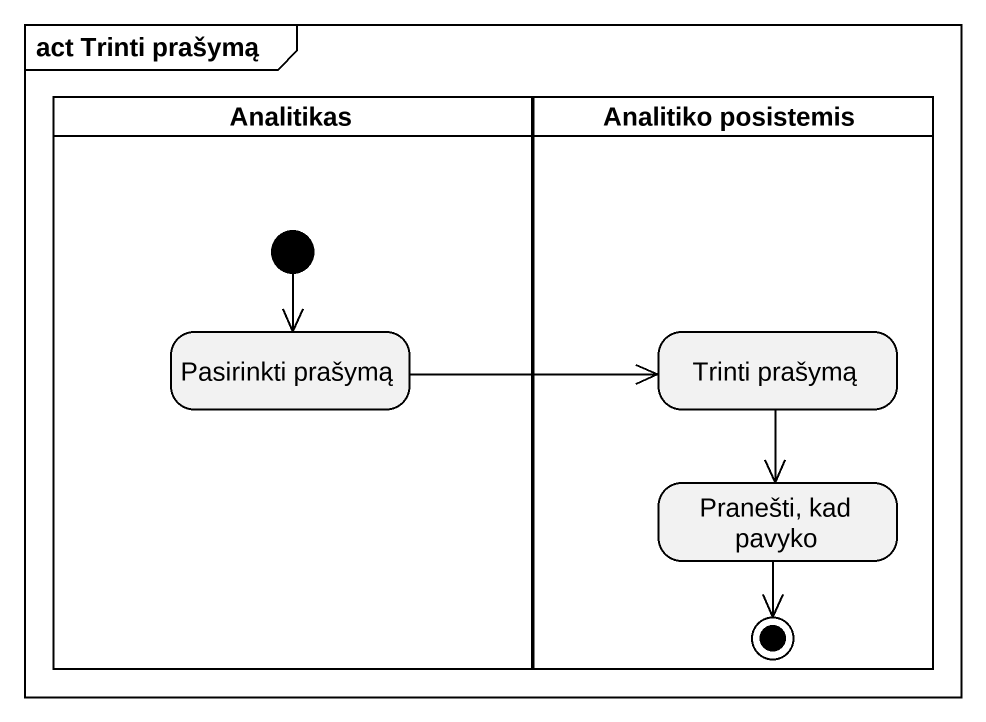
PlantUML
@startuml
mainframe act Trinti prašymą
hide empty description
state Analitikas <<partition>> {
  state "Pasirinkti prašymą" as Pasirinkti_prašymą
  [*] --> Pasirinkti_prašymą
}
state "Analitiko posistemis" as Analitiko_posistemis <<partition>> {
  state "Trinti prašymą" as Trinti_prašymą
  state "Pranešti, kad pavyko" as Pranešti_kad_pavyko
  Pranešti_kad_pavyko --> [*]
}
Pasirinkti_prašymą -right-> Trinti_prašymą
Trinti_prašymą --> Pranešti_kad_pavyko
@enduml
